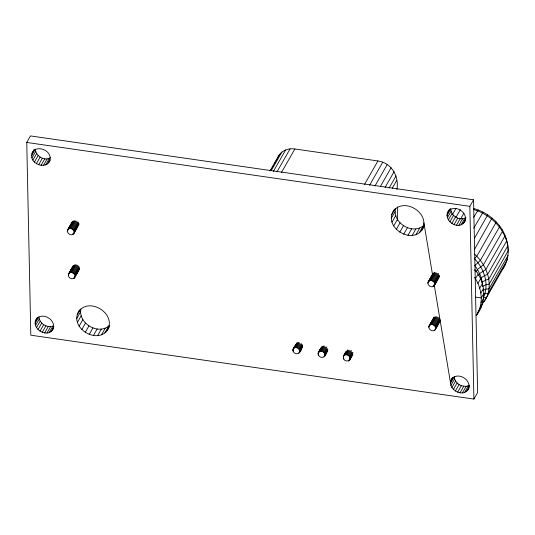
<?xml version="1.0" encoding="UTF-8"?>
<svg xmlns="http://www.w3.org/2000/svg" width="535" height="535" viewBox="0 0 535 535"><rect width="100%" height="100%" fill="white"/><g stroke="black" fill="none" stroke-linecap="round" stroke-linejoin="round"><path stroke-width="0.8" d="M473.883 208.536C483.928 211.345 492.962 217.464 499.409 225.65L499.382 227.047L480.363 260.391L474.792 265.587C479.166 271.379 482.216 278.354 482.516 285.67M475.06 269.687C485.74 282.587 487.097 302.302 476.25 315.603C483.994 304.168 482.149 288.499 474.605 277.458M502.245 269.553C512.055 256.693 508.832 237.794 499.409 225.65M495.958 221.671L495.805 222.914L476.785 256.258L474.425 258.666C484.222 268.57 489.545 284.306 483.473 297.513L486.435 297.714C493.337 282.6 486.449 264.531 474.465 254.112M31.632 155.685C32.261 144.149 50.437 148.289 50.096 158.347C49.461 169.889 31.291 165.743 31.632 155.685L35.35 149.158C35.651 156.166 44.485 161.43 50.611 157.711M53.721 327.788C48.919 340.207 28.709 327.968 37.142 317.83M78.959 224.513L73.81 233.675L71.743 234.838L69.951 234.577L67.818 232.812L67.423 230.378L72.171 221.925M79.488 269.212L74.204 278.247L71.777 278.809L70.038 278.14L68.747 276.809L68.353 274.375L73.101 265.915M67.751 229.669C70.105 226.546 75.83 230.284 73.81 233.675M68.681 273.666C71.028 270.543 76.759 274.281 74.739 277.672M109.421 326.584C100.948 347.643 66.715 327.968 79.655 309.905M109.561 325.293C98.694 335.712 77.889 323.434 80.905 308.909M301.82 348.305C301.212 351.89 297.126 355.935 293.909 352.525C290.839 349.315 295.875 345.951 296.711 343.009M293.815 348.084C296.544 346.025 301.151 349.562 299.339 352.659M327.761 350.505C326.464 353.461 324.083 359.58 319.836 356.758C316.238 354.538 319.261 350.298 320.96 347.937M324.538 356.29C326.557 352.899 320.833 349.161 318.479 352.284M344.219 355.347C347.543 352.645 352.832 358.791 348.499 360.891C341.337 361.988 342.955 354.177 346.7 351M423.967 226.379C415.494 247.437 381.261 227.756 394.201 209.693M424.108 225.088C413.241 235.507 392.429 223.229 395.452 208.703M393.372 211.144C404.44 196.425 431.397 214.027 421.901 230.003M439.523 276.495L434.366 285.657C432.019 288.786 426.295 285.048 428.308 281.657L433.136 273.198M440.044 321.201L435.296 329.654C432.949 332.783 427.224 329.045 429.237 325.648L434.059 317.195M428.308 281.657C430.662 278.528 436.386 282.266 434.366 285.657M465.584 220.072C459.665 233.594 438.934 218.26 450.437 208.59M429.237 325.648C431.591 322.525 437.316 326.263 435.296 329.654M452.543 377.717C444.11 387.855 464.32 400.1 469.121 387.674M492.039 218.046L474.378 249.604M487.726 214.849L474.451 238.316M52.477 329.961C57.867 320.913 42.586 310.935 36.313 319.281M107.354 330.209C116.857 314.232 89.893 296.631 78.832 311.35M277.638 158.072C279.939 151.071 287.984 147.934 294.859 148.977L377.937 160.955C391.673 162.814 399.163 176.45 396.943 189.49M464.34 222.246C469.182 213.98 456.883 204.557 449.607 210.041M467.878 389.854C473.261 380.8 457.987 370.822 451.714 379.168M481.132 307.01L477.441 312.788M486.435 297.714L481.788 304.689M26.75 142.45L30.475 135.923L473.562 199.802L477.628 392.55L473.91 399.077L30.816 335.198L26.75 142.45L469.844 206.329L473.562 199.802M31.899 153.565L34.38 149.212M31.993 157.899L35.711 151.372M32.956 160.052L36.681 153.525M34.461 161.998L38.179 155.478M36.4 163.61L40.125 157.083M38.64 164.767L42.365 158.24M41.041 165.395L44.759 158.868M43.422 165.455L47.147 158.928M45.629 164.94L49.354 158.413M47.515 163.884L49.996 159.53M48.946 162.359L50.183 160.186M67.423 230.378L71.844 222.627M68.286 229.1L72.706 221.35M67.323 231.173L69.329 227.656M70.132 226.245L70.941 224.834M68.995 228.706L73.415 220.955M69.824 228.512L74.245 220.761M70.714 228.532L75.134 220.781M71.61 228.773L76.03 221.022M72.452 229.201L76.873 221.457M73.181 229.809L77.602 222.058M73.743 230.538L78.565 222.078M74.104 231.341L78.525 223.597M72.566 234.644L73.375 233.233M74.238 232.17L79.066 223.717M73.275 234.25L77.695 226.499M35.437 321.167L37.503 317.543M35.163 323.287L38.888 316.767C39.236 323.334 46.726 328.202 52.891 326.016L49.166 332.543M35.524 325.507L39.249 318.98M36.494 327.661L40.212 321.134M68.353 274.375L72.773 266.624M69.216 273.097L73.636 265.347M68.253 275.171L72.673 267.42M69.924 272.703L74.345 264.952M37.992 329.607L41.717 323.08M70.747 272.509L75.168 264.758M71.643 272.529L76.064 264.778M72.539 272.763L76.96 265.019M39.938 331.212L43.656 324.685M73.382 273.198L77.802 265.447M74.111 273.8L78.531 266.055M74.673 274.535L79.093 266.784M42.178 332.369L45.903 325.842M75.034 275.338L79.454 267.587M73.496 278.641L74.298 277.23M75.168 276.167L79.588 268.416M74.204 278.247L78.625 270.496M44.572 333.004L48.297 326.477M46.96 333.058L50.678 326.531M51.052 331.486L53.948 326.41M77.281 314.687L79.762 310.333M76.806 318.432L80.524 311.905M77.441 322.337L81.159 315.81M79.14 326.143L82.865 319.616M81.795 329.573L85.52 323.046M85.219 332.416L88.944 325.889M89.178 334.455L92.903 327.928M93.404 335.565L97.129 329.038M97.611 335.672L101.329 329.145M101.51 334.763L105.228 328.236M104.833 332.897L108.551 326.37M270.028 170.852L279.043 155.05M270.73 170.324L271.546 168.886M272.368 167.448L273.191 166.011M274.415 163.857L275.237 162.419M276.053 160.981L276.876 159.544M271.252 170.678L281.905 152.007M273.378 171.441L285.67 149.894M276.976 171.842L290.09 148.857M281.336 172.678L294.859 148.977M364.415 184.662L377.937 160.955M369.618 185.204L382.726 162.212M374.921 186.08L387.213 164.533M380.438 186.421L391.092 167.743M385.086 187.444L394.101 171.641M295.761 344.306L292.946 349.362L293.347 351.796M292.846 350.157L294.919 346.533M294.517 347.69L297.413 342.614M295.347 347.496L298.242 342.42M296.243 347.516L299.139 342.44M297.139 347.75L299.62 343.403M389.065 188.16L396.034 175.948M297.982 348.185L300.463 343.838M298.704 348.787L301.6 343.711M302.168 344.44L299.272 349.515L299.667 351.95L302.563 346.874M299.633 350.325L302.529 345.249M392.242 188.28L396.749 180.375M299.767 351.154L302.663 346.078M298.798 353.227L301.285 348.88M391.821 214.482L395.131 208.677M391.346 218.226L395.071 211.7M391.981 222.132L395.706 215.605M320.632 348.646L318.151 352.993L318.546 355.427M319.014 351.716L321.909 346.64M318.051 353.789L320.117 350.164M319.723 351.321L322.618 346.245M320.552 351.127L323.448 346.051M321.441 351.147L324.337 346.071M393.686 225.937L397.411 219.41M322.337 351.388L324.825 347.034M323.18 351.816L326.076 346.74M323.909 352.425L326.805 347.349M326.952 348.8L324.471 353.154L324.865 355.588M324.832 353.956L327.728 348.88M396.341 229.368L400.06 222.841M324.966 354.785L327.861 349.709M324.003 356.865L326.484 352.511M399.765 232.203L403.484 225.683M403.724 234.25L407.443 227.723M407.951 235.36L411.669 228.833M412.151 235.467L415.876 228.94M346.165 351.569L343.35 356.631L343.751 359.059M344.493 355.247L345.322 353.795M344.921 354.952L347.817 349.877M345.75 354.758L348.231 350.412M346.647 354.785L349.128 350.432M416.049 234.557L419.774 228.03M347.543 355.019L350.024 350.666M348.385 355.454L351.281 350.378M419.373 232.692L423.098 226.165M349.108 356.056L351.595 351.702M352.157 352.431L349.676 356.785L350.071 359.219L352.966 354.143M350.037 357.594L352.933 352.518M348.499 360.891L349.328 359.44M350.171 358.423L352.652 354.07M349.201 360.496L351.689 356.143M349.743 359.928L352.224 355.574M447.3 213.452L449.367 209.827M447.026 215.572L450.751 209.051C451.052 216.06 459.886 221.316 466.005 217.598M447.387 217.792L451.112 211.265M448.357 219.945L452.075 213.418M452.236 214.963L455.954 208.443M449.855 221.891L453.58 215.364M451.801 223.496L455.519 216.969M455.773 217.678L460.321 209.7M454.041 224.653L457.766 218.126M456.435 225.288L460.16 218.761M460.655 218.848L463.959 213.05M458.823 225.342L462.541 218.815M427.98 282.36L432.4 274.615M428.849 281.082L433.27 273.332M461.03 224.827L464.755 218.3M427.88 283.155L429.893 279.638M430.695 278.227L431.498 276.816M429.552 280.688L434.373 272.235M430.381 280.494L434.801 272.743M462.915 223.77L465.804 218.695M431.277 280.514L435.697 272.763M432.173 280.755L436.593 273.004M433.016 281.189L437.436 273.438M433.738 281.791L438.56 273.332M434.306 282.52L438.727 274.769M434.667 283.323L439.088 275.578M433.129 286.626L433.932 285.215M434.801 284.159L439.623 275.699M433.832 286.232L438.252 278.481M473.676 217.27L478.203 209.934M473.776 228.244L483.085 212.127M428.909 326.357L433.33 318.606M429.772 325.079L434.193 317.329M428.809 327.152L430.414 324.337M431.217 322.926L433.23 319.402M430.481 324.685L434.901 316.934M431.31 324.491L435.731 316.74M432.2 324.511L436.62 316.76M433.103 324.752L437.523 317.001M433.938 325.18L438.359 317.436M434.667 325.782L439.088 318.037M435.229 326.517L439.65 318.766M435.59 327.32L440.011 319.569M435.731 328.149L440.151 320.405M434.761 330.229L439.181 322.478M476.063 271.934L477.461 269.486L483.399 264.825L502.418 231.481L502.332 229.93M475.475 278.728L478.096 274.127M478.558 275.425L479.607 273.586L485.84 269.493L504.859 236.149L504.686 234.424M477.915 283.396L481.192 277.819L484.603 275.578L487.646 274.308L506.665 240.964L506.424 239.065M479.714 288.204L482.343 283.603M480.851 293.086L483.479 288.485M483.928 293.347L481.299 297.948L475.615 297.132M481.059 302.71L483.68 298.109M508.003 255.469L488.983 288.813L485.86 289.174L483.065 290.291M480.122 307.291L482.744 302.69M450.831 381.054L452.904 377.429M450.925 385.394L454.65 378.867L454.289 376.653L450.564 383.18L434.173 284.56M451.888 387.547L455.613 381.02L454.65 378.867M453.392 389.493L457.117 382.966L455.613 381.02M455.332 391.105L459.057 384.578L457.117 382.966M457.579 392.262L461.297 385.735L466.079 386.424L469.543 385.2M459.973 392.891L463.698 386.364M462.354 392.951L466.079 386.424M464.567 392.436L468.285 385.909M466.446 391.379L469.342 386.303M482.189 282.105L485.673 280.153L488.783 279.183L507.802 245.839C504.726 228.438 490.327 214.408 473.656 209.539M482.583 286.385L486.094 284.707L489.231 284.045L508.25 250.708L507.956 248.461M483.607 293.916L488.047 293.394L507.066 260.05L506.939 258.759M482.771 301.472L484.182 301.7L505.455 264.37L505.361 262.999M459.057 384.578L461.297 385.735M474.726 269.981L475.622 271.285M423.927 222.921L432.534 274.696M507.521 243.773L507.882 247.678M469.844 206.329L473.91 399.077M397.311 206.898L397.592 220.159"/></g></svg>
